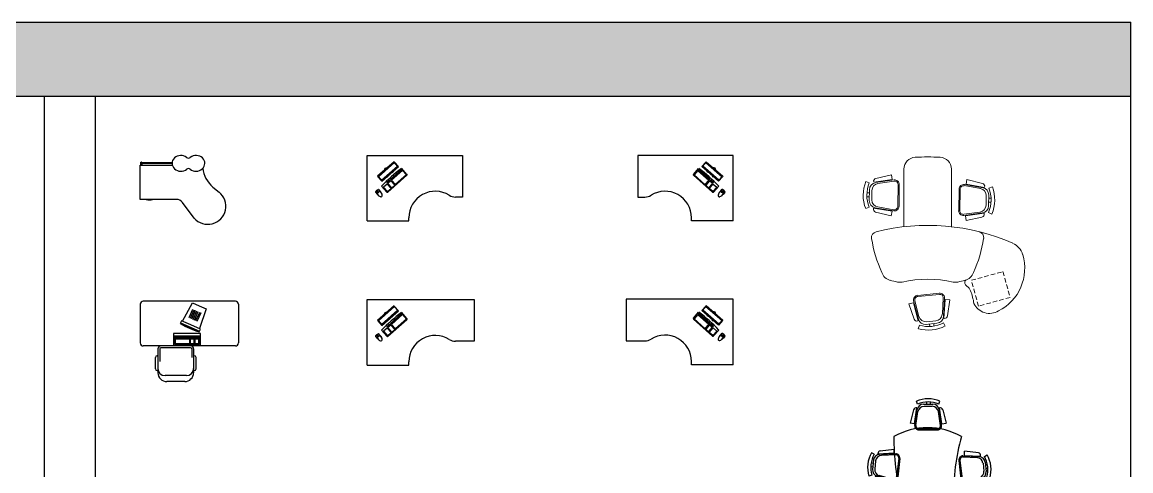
# Model space of a CAD drawing. Header units: millimetres. Extents: x 20731 to 81854, y 49951 to 93037.
# Drawn here: x 63232 to 81854, y 85496 to 93037 of the extents above; entities that cross this region are included whole.
import ezdxf

# ---------------------------------------------------------------- set-up
doc = ezdxf.new("R2010")
doc.units = ezdxf.units.MM
doc.linetypes.add('DASHED2', pattern=[0.375, 0.25, -0.125])
doc.layers.add('www.cad-blocks.net', color=7, linetype='Continuous')

# ---------------------------------------------------------------- blocks, each defined once
blk = doc.blocks.new('A$C7D9623B0')
for p, q in [((0, 418), (0, 995)), ((0, 995), (538, 995)), ((11, 995), (11, 1044)), ((11, 1044), (18, 1044)), ((27, 1035), (27, 995)), ((535, 1035), (27, 1035)), ((27, 1027), (535, 1027)), ((1222, 626), (1326, 541)), ((604, 418), (0, 418)), ((906, 102), (711, 365))]:
    blk.add_line(p, q)
for centre, radius, start, end in [((810, 1161), 49.2, 231.2884, 308.7116), ((18, 1035), 9.12, 0, 90), ((810, 888), 49.2, 51.2884, 128.7116), ((1512, 983), 461, 185.0482, 230.8993), ((613, 302), 116, 32.7048, 94.5142), ((1134, 304), 304, 221.5413, 50.8993)]:
    blk.add_arc(centre, radius, start, end)
for centre, major_axis, ratio, start_param, end_param in [((681, 1024), (-146, 1), 0.901701, 3.990804, 8.614791), ((939, 1024), (146, 1), 0.901701, 3.95158, 8.575566), ((154, 445), (-80, 0.9), 0.458662, 0.857466, 2.332567)]:
    blk.add_ellipse(centre, major_axis=major_axis, ratio=ratio, start_param=start_param, end_param=end_param)
blk = doc.blocks.new('A$C549B40B0')
for p, q in [((1600, 1350), (50, 1350)), ((709, 1016), (878, 1324)), ((878, 1324), (992, 1274)), ((0, 1300), (0, 650)), ((822, 1075), (885, 1219)), ((845, 1065), (907, 1209)), ((868, 1055), (930, 1199)), ((890, 1045), (953, 1189)), ((913, 1035), (976, 1179)), ((936, 1025), (999, 1169)), ((959, 1015), (1022, 1159)), ((992, 1274), (1107, 1224)), ((1107, 1224), (994, 892)), ((1650, 1300), (1650, 650)), ((692, 1024), (672, 978)), ((672, 978), (832, 908)), ((676, 987), (996, 847)), ((852, 954), (692, 1024)), ((1012, 883), (852, 954)), ((560, 806), (560, 606)), ((1010, 806), (560, 806)), ((1010, 762), (560, 762)), ((580, 762), (580, 626)), ((590, 752), (590, 738)), ((979, 752), (590, 752)), ((832, 908), (992, 838)), ((979, 738), (979, 752)), ((989, 626), (989, 762)), ((992, 838), (1012, 883)), ((1010, 606), (1010, 806)), ((1600, 600), (50, 600)), ((847, 600), (347, 600)), ((847, 570), (347, 570)), ((560, 606), (1010, 606)), ((580, 626), (989, 626)), ((590, 738), (979, 738)), ((590, 636), (590, 718)), ((590, 718), (827, 718)), ((827, 636), (590, 636)), ((1230, 600), (730, 600)), ((827, 718), (827, 636)), ((847, 636), (847, 718)), ((847, 718), (901, 718)), ((901, 636), (847, 636)), ((901, 718), (901, 636)), ((921, 636), (921, 718)), ((921, 718), (979, 718)), ((979, 636), (921, 636)), ((979, 718), (979, 636)), ((256, 214), (256, 404)), ((286, 434), (297, 434)), ((286, 434), (297, 434)), ((297, 550), (297, 150)), ((327, 550), (327, 337)), ((867, 550), (867, 407)), ((897, 550), (897, 150)), ((908, 434), (897, 434)), ((908, 434), (897, 434)), ((938, 214), (938, 404)), ((286, 184), (297, 184)), ((777, 100), (417, 100)), ((747, 0), (447, 0)), ((908, 184), (897, 184))]:
    blk.add_line(p, q)
for centre, radius, start, end in [((50, 1300), 50, 90, 180), ((1600, 1300), 50, 0, 90), ((1294, 1966), 1168, 237.771, 255.0101), ((50, 650), 50, 180, 270), ((347, 550), 50, 90, 180), ((347, 550), 20, 90, 180), ((847, 550), 50, 0, 90), ((847, 550), 20, 0, 90), ((1600, 650), 50, 270, 0), ((1600, 650), 50, 270, 0), ((286, 404), 30, 90, 180), ((908, 404), 30, 0, 90), ((286, 214), 30, 180, 270), ((417, 220), 120, 180, 270), ((777, 220), 120, 270, 0), ((908, 214), 30, 270, 0), ((447, 150), 150, 180, 270), ((747, 150), 150, 270, 0)]:
    blk.add_arc(centre, radius, start, end)
blk = doc.blocks.new('A$C17DC56C2')
for p, q in [((0, 0), (0, 1100)), ((0, 1100), (1600, 1100)), ((453, 995), (176, 749)), ((459, 987), (182, 742)), ((459, 982), (188, 742)), ((453, 995), (459, 987)), ((512, 920), (458, 981)), ((526, 913), (459, 987)), ((514, 920), (459, 982)), ((1600, 1100), (1600, 400)), ((176, 749), (182, 742)), ((243, 679), (514, 920)), ((243, 682), (512, 920)), ((249, 667), (526, 913)), ((353, 750), (338, 737)), ((445, 832), (431, 819)), ((182, 742), (249, 667)), ((188, 742), (243, 679)), ((189, 743), (243, 682)), ((1600, 400), (1485, 400)), ((0, 0), (700, 0)), ((700, 0), (700, 54))]:
    blk.add_line(p, q)
at = {"ltscale": 600}
for p, q in [((346, 483), (668, 768)), ((393, 701), (577, 864)), ((587, 853), (403, 690)), ((592, 847), (409, 684)), ((658, 772), (475, 610)), ((577, 864), (587, 853)), ((669, 782), (580, 882)), ((592, 847), (658, 772)), ((243, 584), (332, 484)), ((335, 619), (277, 567)), ((277, 567), (343, 493)), ((332, 647), (381, 690)), ((342, 636), (332, 647)), ((401, 545), (335, 619)), ((391, 680), (342, 636)), ((397, 673), (347, 630)), ((413, 555), (347, 630)), ((381, 690), (391, 680)), ((403, 690), (393, 701)), ((397, 673), (462, 599)), ((475, 610), (409, 684)), ((462, 599), (413, 555)), ((140, 482), (171, 444)), ((159, 510), (141, 489)), ((159, 510), (182, 526)), ((189, 526), (223, 490)), ((343, 493), (401, 545))]:
    blk.add_line(p, q, dxfattribs=at)
for centre, radius, start, end in [((1920, -969), 2286, 125.913, 137.2122), ((661, 776), 10, 311.5626, 41.5626), ((146, 485), 6.19, 138.499, 206.4176), ((-80, 226), 338, 35.5469, 49.4152), ((201, 448), 31.3, 121.8534, 171.0769), ((269, 525), 126, 219.5305, 249.1374), ((186, 521), 6.19, 56.7076, 124.6262), ((470, 713), 338, 213.7101, 227.5784), ((216, 461), 31.3, 92.0483, 141.2718), ((132, 403), 126, 13.9879, 43.5948), ((231, 427), 21.8, 251.2926, 315.4684), ((233, 429), 21.8, 307.6568, 11.8326), ((340, 490), 10, 221.5626, 311.5626)]:
    blk.add_arc(centre, radius, start, end, dxfattribs=at)
for centre, radius, start, end in [((1144, 54), 444, 58.0236, 180), ((1485, 600), 200, 238.0236, 270)]:
    blk.add_arc(centre, radius, start, end)
at = {"extrusion": (0, 0, -1)}
for start_param, end_param in [(2.738143, 3.545042), (4.343348, 4.379759), (1.903427, 1.939837)]:
    blk.add_ellipse((434, 737), major_axis=(130, -147), ratio=0.385319, start_param=start_param, end_param=end_param, dxfattribs=at)
at = {"ltscale": 600, "extrusion": (0, 0, -1)}
for centre, major_axis, ratio in [((175, 492), (15.7, -17.8), 0.333544), ((174, 494), (6.99, -7.88), 0.431937)]:
    blk.add_ellipse(centre, major_axis=major_axis, ratio=ratio, start_param=3.141593, end_param=9.424778, dxfattribs=at)
for points in [[(353, 750), (351, 752), (350, 754), (349, 756)], [(425, 824), (427, 822), (429, 821), (431, 819)]]:
    blk.add_open_spline(points, degree=3)
blk = doc.blocks.new('A$C60A61FD5')
for p, q in [((1600, 1100), (0, 1100)), ((0, 1100), (0, 400)), ((1074, 913), (1141, 987)), ((1086, 920), (1141, 982)), ((1088, 920), (1142, 981)), ((1147, 995), (1141, 987)), ((1141, 987), (1418, 742)), ((1141, 982), (1412, 742)), ((1147, 995), (1424, 749)), ((1600, 0), (1600, 1100)), ((1351, 667), (1074, 913)), ((1357, 679), (1086, 920)), ((1357, 682), (1088, 920)), ((1155, 832), (1169, 819)), ((1247, 750), (1262, 737)), ((1424, 749), (1418, 742)), ((1418, 742), (1351, 667)), ((1411, 743), (1357, 682)), ((1412, 742), (1357, 679)), ((0, 400), (115, 400)), ((900, 0), (900, 54)), ((1600, 0), (900, 0))]:
    blk.add_line(p, q)
at = {"ltscale": 600}
for p, q in [((931, 782), (1020, 882)), ((1254, 483), (932, 768)), ((1008, 847), (942, 772)), ((942, 772), (1125, 610)), ((1008, 847), (1191, 684)), ((1023, 864), (1013, 853)), ((1013, 853), (1197, 690)), ((1207, 701), (1023, 864)), ((1125, 610), (1191, 684)), ((1203, 673), (1138, 599)), ((1138, 599), (1187, 555)), ((1187, 555), (1253, 630)), ((1197, 690), (1207, 701)), ((1199, 545), (1265, 619)), ((1203, 673), (1253, 630)), ((1219, 690), (1209, 680)), ((1209, 680), (1258, 636)), ((1268, 647), (1219, 690)), ((1323, 567), (1257, 493)), ((1258, 636), (1268, 647)), ((1265, 619), (1323, 567)), ((1357, 584), (1268, 484)), ((1257, 493), (1199, 545)), ((1411, 526), (1377, 490)), ((1441, 510), (1418, 526)), ((1460, 482), (1429, 444)), ((1441, 510), (1459, 489))]:
    blk.add_line(p, q, dxfattribs=at)
for centre, radius, start, end in [((939, 776), 10, 138.4374, 228.4374), ((-320, -969), 2286, 42.7878, 54.087), ((1260, 490), 10, 228.4374, 318.4374), ((1367, 429), 21.8, 168.1674, 232.3432), ((1468, 403), 126, 136.4052, 166.0121), ((1369, 427), 21.8, 224.5316, 288.7074), ((1130, 713), 338, 312.4216, 326.2899), ((1331, 525), 126, 290.8626, 320.4695), ((1384, 461), 31.3, 38.7282, 87.9517), ((1680, 226), 338, 130.5848, 144.4531), ((1414, 521), 6.19, 55.3738, 123.2924), ((1399, 448), 31.3, 8.9231, 58.1466), ((1454, 485), 6.19, 333.5824, 41.501)]:
    blk.add_arc(centre, radius, start, end, dxfattribs=at)
for centre, radius, start, end in [((115, 600), 200, 270, 301.9764), ((456, 54), 444, 0, 121.9764)]:
    blk.add_arc(centre, radius, start, end)
for start_param, end_param in [(7.484941, 7.521351), (5.879736, 6.686635), (5.045019, 5.08143)]:
    blk.add_ellipse((1166, 737), major_axis=(130, 147), ratio=0.385319, start_param=start_param, end_param=end_param)
for centre, major_axis, ratio in [((1425, 492), (15.7, 17.8), 0.333544), ((1426, 494), (6.99, 7.88), 0.431937)]:
    blk.add_ellipse(centre, major_axis=major_axis, ratio=ratio, dxfattribs=at)
for points in [[(1175, 824), (1173, 822), (1171, 821), (1169, 819)], [(1247, 750), (1249, 752), (1250, 754), (1251, 756)]]:
    blk.add_open_spline(points, degree=3)
blk = doc.blocks.new('A$C59EF6191')
for p, q in [((0, 0), (0, 1100)), ((0, 1100), (1800, 1100)), ((453, 995), (176, 749)), ((459, 987), (182, 742)), ((459, 982), (188, 742)), ((453, 995), (459, 987)), ((512, 920), (458, 981)), ((526, 913), (459, 987)), ((514, 920), (459, 982)), ((1800, 1100), (1800, 400)), ((176, 749), (182, 742)), ((243, 679), (514, 920)), ((243, 682), (512, 920)), ((249, 667), (526, 913)), ((353, 750), (338, 737)), ((445, 832), (431, 819)), ((182, 742), (249, 667)), ((188, 742), (243, 679)), ((189, 743), (243, 682)), ((1800, 400), (1485, 400)), ((700, 0), (700, 54)), ((0, 0), (700, 0))]:
    blk.add_line(p, q)
at = {"ltscale": 600}
for p, q in [((346, 483), (668, 768)), ((393, 701), (577, 864)), ((587, 853), (403, 690)), ((592, 847), (409, 684)), ((658, 772), (475, 610)), ((577, 864), (587, 853)), ((669, 782), (580, 882)), ((592, 847), (658, 772)), ((243, 584), (332, 484)), ((335, 619), (277, 567)), ((277, 567), (343, 493)), ((332, 647), (381, 690)), ((342, 636), (332, 647)), ((401, 545), (335, 619)), ((391, 680), (342, 636)), ((397, 673), (347, 630)), ((413, 555), (347, 630)), ((381, 690), (391, 680)), ((403, 690), (393, 701)), ((397, 673), (462, 599)), ((475, 610), (409, 684)), ((462, 599), (413, 555)), ((140, 482), (171, 444)), ((159, 510), (141, 489)), ((159, 510), (182, 526)), ((189, 526), (223, 490)), ((343, 493), (401, 545))]:
    blk.add_line(p, q, dxfattribs=at)
for centre, radius, start, end in [((1920, -969), 2286, 125.913, 137.2122), ((661, 776), 10, 311.5626, 41.5626), ((146, 485), 6.19, 138.499, 206.4176), ((-80, 226), 338, 35.5469, 49.4152), ((201, 448), 31.3, 121.8534, 171.0769), ((269, 525), 126, 219.5305, 249.1374), ((186, 521), 6.19, 56.7076, 124.6262), ((470, 713), 338, 213.7101, 227.5784), ((216, 461), 31.3, 92.0483, 141.2718), ((132, 403), 126, 13.9879, 43.5948), ((231, 427), 21.8, 251.2926, 315.4684), ((233, 429), 21.8, 307.6568, 11.8326), ((340, 490), 10, 221.5626, 311.5626)]:
    blk.add_arc(centre, radius, start, end, dxfattribs=at)
for centre, radius, start, end in [((1144, 54), 444, 58.0236, 180), ((1485, 600), 200, 238.0236, 270)]:
    blk.add_arc(centre, radius, start, end)
at = {"extrusion": (0, 0, -1)}
for start_param, end_param in [(2.738143, 3.545042), (4.343348, 4.379759), (1.903427, 1.939837)]:
    blk.add_ellipse((434, 737), major_axis=(130, -147), ratio=0.385319, start_param=start_param, end_param=end_param, dxfattribs=at)
at = {"ltscale": 600, "extrusion": (0, 0, -1)}
for centre, major_axis, ratio in [((175, 492), (15.7, -17.8), 0.333544), ((174, 494), (6.99, -7.88), 0.431937)]:
    blk.add_ellipse(centre, major_axis=major_axis, ratio=ratio, start_param=3.141593, end_param=9.424778, dxfattribs=at)
for points in [[(353, 750), (351, 752), (350, 754), (349, 756)], [(425, 824), (427, 822), (429, 821), (431, 819)]]:
    blk.add_open_spline(points, degree=3)
blk = doc.blocks.new('A$C706702C5')
for p, q in [((1800, 1100), (0, 1100)), ((0, 1100), (0, 400)), ((1274, 913), (1341, 987)), ((1286, 920), (1341, 982)), ((1288, 920), (1342, 981)), ((1347, 995), (1341, 987)), ((1341, 987), (1618, 742)), ((1341, 982), (1612, 742)), ((1347, 995), (1624, 749)), ((1800, 0), (1800, 1100)), ((1551, 667), (1274, 913)), ((1557, 679), (1286, 920)), ((1557, 682), (1288, 920)), ((1355, 832), (1369, 819)), ((1447, 750), (1462, 737)), ((1624, 749), (1618, 742)), ((1618, 742), (1551, 667)), ((1611, 743), (1557, 682)), ((1612, 742), (1557, 679)), ((0, 400), (315, 400)), ((1100, 0), (1100, 54)), ((1800, 0), (1100, 0))]:
    blk.add_line(p, q)
at = {"ltscale": 600}
for p, q in [((1131, 782), (1220, 882)), ((1454, 483), (1132, 768)), ((1208, 847), (1142, 772)), ((1142, 772), (1325, 610)), ((1208, 847), (1391, 684)), ((1223, 864), (1213, 853)), ((1213, 853), (1397, 690)), ((1407, 701), (1223, 864)), ((1325, 610), (1391, 684)), ((1403, 673), (1338, 599)), ((1338, 599), (1387, 555)), ((1387, 555), (1453, 630)), ((1397, 690), (1407, 701)), ((1399, 545), (1465, 619)), ((1403, 673), (1453, 630)), ((1419, 690), (1409, 680)), ((1409, 680), (1458, 636)), ((1468, 647), (1419, 690)), ((1523, 567), (1457, 493)), ((1458, 636), (1468, 647)), ((1465, 619), (1523, 567)), ((1557, 584), (1468, 484)), ((1457, 493), (1399, 545)), ((1611, 526), (1577, 490)), ((1641, 510), (1618, 526)), ((1660, 482), (1629, 444)), ((1641, 510), (1659, 489))]:
    blk.add_line(p, q, dxfattribs=at)
for centre, radius, start, end in [((1139, 776), 10, 138.4374, 228.4374), ((-120, -969), 2286, 42.7878, 54.087), ((1460, 490), 10, 228.4374, 318.4374), ((1567, 429), 21.8, 168.1674, 232.3432), ((1668, 403), 126, 136.4052, 166.0121), ((1569, 427), 21.8, 224.5316, 288.7074), ((1330, 713), 338, 312.4216, 326.2899), ((1531, 525), 126, 290.8626, 320.4695), ((1584, 461), 31.3, 38.7282, 87.9517), ((1880, 226), 338, 130.5848, 144.4531), ((1614, 521), 6.19, 55.3738, 123.2924), ((1599, 448), 31.3, 8.9231, 58.1466), ((1654, 485), 6.19, 333.5824, 41.501)]:
    blk.add_arc(centre, radius, start, end, dxfattribs=at)
for centre, radius, start, end in [((315, 600), 200, 270, 301.9764), ((656, 54), 444, 0, 121.9764)]:
    blk.add_arc(centre, radius, start, end)
for start_param, end_param in [(7.484941, 7.521351), (5.879736, 6.686635), (5.045019, 5.08143)]:
    blk.add_ellipse((1366, 737), major_axis=(130, 147), ratio=0.385319, start_param=start_param, end_param=end_param)
for centre, major_axis, ratio in [((1625, 492), (15.7, 17.8), 0.333544), ((1626, 494), (6.99, 7.88), 0.431937)]:
    blk.add_ellipse(centre, major_axis=major_axis, ratio=ratio, dxfattribs=at)
for points in [[(1375, 824), (1373, 822), (1371, 821), (1369, 819)], [(1447, 750), (1449, 752), (1450, 754), (1451, 756)]]:
    blk.add_open_spline(points, degree=3)
blk = doc.blocks.new('A$C6B7D49F1')
at = {"lineweight": 9}
for p, q in [((1443, 2933), (1603, 3024)), ((1443, 2933), (1603, 3024)), ((1475, 2903), (1612, 2982)), ((1475, 2903), (1612, 2982)), ((1476, 2999), (1496, 2963)), ((1476, 2999), (1496, 2963)), ((1536, 3033), (1557, 2998)), ((1536, 3033), (1557, 2998)), ((1699, 3082), (1691, 3143)), ((1699, 3082), (1691, 3143)), ((1747, 3024), (1750, 3027)), ((1747, 3024), (1750, 3027)), ((1945, 2779), (1747, 3024)), ((1945, 2779), (1747, 3024)), ((1954, 2751), (1756, 2996)), ((1954, 2751), (1756, 2996)), ((1821, 3025), (2007, 2829)), ((1821, 3025), (2007, 2829)), ((1344, 2879), (1296, 2917)), ((1344, 2879), (1296, 2917)), ((1370, 2808), (1365, 2807)), ((1370, 2808), (1365, 2807)), ((1481, 2513), (1370, 2808)), ((1481, 2513), (1370, 2808)), ((1938, 2738), (1765, 2953)), ((1938, 2738), (1765, 2953)), ((1945, 2779), (2007, 2829)), ((1945, 2779), (2007, 2829)), ((1331, 2745), (1406, 2485)), ((1331, 2745), (1406, 2485)), ((1356, 2211), (2192, 2699)), ((1501, 2491), (1390, 2786)), ((1501, 2491), (1390, 2786)), ((1520, 2498), (1422, 2757)), ((1520, 2498), (1422, 2757)), ((1604, 2472), (1918, 2652)), ((1604, 2472), (1918, 2652)), ((1614, 2455), (1928, 2635)), ((1614, 2455), (1928, 2635)), ((1481, 2513), (1406, 2485)), ((1481, 2513), (1406, 2485)), ((1760, 1520), (2596, 2008)), ((2054, 1551), (2370, 1729)), ((2054, 1551), (2370, 1729)), ((2064, 1534), (2380, 1711)), ((2064, 1534), (2380, 1711)), ((2464, 1684), (2559, 1425)), ((2464, 1684), (2559, 1425)), ((2483, 1691), (2591, 1395)), ((2483, 1691), (2591, 1395)), ((2502, 1669), (2577, 1697)), ((2502, 1669), (2577, 1697)), ((2651, 1436), (2577, 1697)), ((2651, 1436), (2577, 1697)), ((2502, 1669), (2611, 1373)), ((2502, 1669), (2611, 1373)), ((102, 1278), (278, 1484)), ((102, 1278), (278, 1484)), ((334, 1428), (112, 1204)), ((334, 1428), (112, 1204)), ((362, 1439), (139, 1216)), ((362, 1439), (139, 1216)), ((376, 1425), (181, 1230)), ((376, 1425), (181, 1230)), ((334, 1428), (278, 1484)), ((334, 1428), (278, 1484)), ((463, 1415), (676, 1122)), ((463, 1415), (676, 1122)), ((479, 1427), (692, 1134)), ((479, 1427), (692, 1134)), ((2037, 1407), (1974, 1357)), ((2037, 1407), (1974, 1357)), ((2158, 1160), (1974, 1357)), ((2158, 1160), (1974, 1357)), ((2028, 1436), (2224, 1189)), ((2028, 1436), (2224, 1189)), ((2037, 1407), (2232, 1160)), ((2037, 1407), (2232, 1160)), ((2044, 1448), (2215, 1232)), ((2044, 1448), (2215, 1232)), ((2611, 1373), (2616, 1375)), ((2611, 1373), (2616, 1375)), ((59, 1150), (0, 1136)), ((59, 1150), (0, 1136)), ((112, 1204), (108, 1208)), ((112, 1204), (108, 1208)), ((2232, 1160), (2229, 1157)), ((2232, 1160), (2229, 1157)), ((2368, 1202), (2505, 1279)), ((2368, 1202), (2505, 1279)), ((2377, 1159), (2538, 1249)), ((2377, 1159), (2538, 1249)), ((2451, 1153), (2431, 1189)), ((2451, 1153), (2431, 1189)), ((2511, 1188), (2491, 1223)), ((2511, 1188), (2491, 1223)), ((2636, 1302), (2684, 1264)), ((2636, 1302), (2684, 1264)), ((127, 1061), (236, 912)), ((127, 1061), (236, 912)), ((130, 987), (163, 1011)), ((130, 987), (163, 1011)), ((169, 1074), (261, 947)), ((169, 1074), (261, 947)), ((171, 931), (204, 955)), ((171, 931), (204, 955)), ((648, 995), (367, 853)), ((648, 995), (367, 853)), ((668, 1017), (387, 875)), ((668, 1017), (387, 875)), ((659, 1035), (413, 910)), ((659, 1035), (413, 910)), ((648, 995), (685, 924)), ((648, 995), (685, 924)), ((2280, 1102), (2288, 1041)), ((2280, 1102), (2288, 1041)), ((300, 820), (267, 768)), ((300, 820), (267, 768)), ((367, 853), (369, 848)), ((367, 853), (369, 848)), ((435, 821), (685, 924)), ((435, 821), (685, 924))]:
    blk.add_line(p, q, dxfattribs=at)
at = {"linetype": 'DASHED2', "lineweight": 9, "ltscale": 300}
for p, q in [((837, 455), (1152, 777)), ((1152, 777), (1545, 393)), ((1231, 71), (837, 455)), ((1545, 393), (1231, 71))]:
    blk.add_line(p, q, dxfattribs=at)
at = {"lineweight": 9}
for centre, radius, start, end in [((1771, 2545), 603, 97.667, 141.9487), ((1771, 2545), 603, 97.667, 141.9487), ((1771, 2545), 542, 97.667, 141.9487), ((1771, 2545), 542, 97.667, 141.9487), ((1662, 2920), 120, 38.9315, 119.8078), ((1662, 2920), 120, 38.9315, 119.8078), ((1671, 2877), 120, 38.9315, 119.8078), ((1671, 2877), 120, 38.9315, 119.8078), ((1785, 2991), 50, 43.4445, 133.4445), ((1785, 2991), 50, 43.4445, 133.4445), ((1379, 2759), 50, 106.1712, 196.1712), ((1379, 2759), 50, 106.1712, 196.1712), ((1502, 2828), 120, 119.8078, 200.6842), ((1502, 2828), 120, 119.8078, 200.6842), ((1535, 2799), 120, 119.8078, 200.6842), ((1535, 2799), 120, 119.8078, 200.6842), ((1889, 2704), 60, 299.8078, 35.5184), ((1889, 2704), 60, 299.8078, 35.5184), ((1889, 2704), 80, 299.8078, 35.5184), ((1889, 2704), 80, 299.8078, 35.5184), ((2293, 2526), 200, 32.8536, 120.3049), ((-1485, 86), 4698, 27.7562, 32.8536), ((2241, 933), 2114, 128.9167, 145.1496), ((976, 2501), 100, 44.4442, 128.9167), ((-1485, 86), 3548, 6.5285, 44.4442), ((1574, 2524), 80, 204.0973, 299.8078), ((1574, 2524), 80, 204.0973, 299.8078), ((1574, 2524), 60, 204.0973, 299.8078), ((1574, 2524), 60, 204.0973, 299.8078), ((2495, 2181), 200, 300.3049, 27.7562), ((655, 2008), 200, 138.1834, 195.6342), ((3111, 2695), 2749, 195.6342, 198.2255), ((689, 1898), 200, 198.2255, 221.1265), ((-907, 425), 1972, 17.7359, 42.874), ((2409, 1659), 80, 23.6222, 119.3328), ((2409, 1659), 80, 23.6222, 119.3328), ((2409, 1659), 60, 23.6222, 119.3328), ((2409, 1659), 60, 23.6222, 119.3328), ((2093, 1482), 80, 119.3328, 215.0434), ((2093, 1482), 80, 119.3328, 215.0434), ((2093, 1482), 60, 119.3328, 215.0434), ((2093, 1482), 60, 119.3328, 215.0434), ((415, 1380), 80, 36, 131.7106), ((415, 1380), 80, 36, 131.7106), ((415, 1380), 60, 36, 131.7106), ((415, 1380), 60, 36, 131.7106), ((2447, 1384), 120, 299.3328, 20.2091), ((2447, 1384), 120, 299.3328, 20.2091), ((2479, 1354), 120, 299.3328, 20.2091), ((2479, 1354), 120, 299.3328, 20.2091), ((2603, 1423), 50, 285.6961, 15.6961), ((2603, 1423), 50, 285.6961, 15.6961), ((586, 1280), 603, 193.8591, 238.1409), ((586, 1280), 603, 193.8591, 238.1409), ((586, 1280), 542, 193.8591, 238.1409), ((586, 1280), 542, 193.8591, 238.1409), ((141, 1246), 50, 139.6367, 229.6367), ((141, 1246), 50, 139.6367, 229.6367), ((224, 1131), 120, 135.1237, 216), ((224, 1131), 120, 135.1237, 216), ((266, 1145), 120, 135.1237, 216), ((266, 1145), 120, 135.1237, 216), ((628, 1087), 60, 300.2894, 36), ((628, 1087), 60, 300.2894, 36), ((628, 1087), 80, 300.2894, 36), ((628, 1087), 80, 300.2894, 36), ((2195, 1194), 50, 222.9695, 312.9695), ((2195, 1194), 50, 222.9695, 312.9695), ((2309, 1306), 120, 218.4565, 299.3328), ((2309, 1306), 120, 218.4565, 299.3328), ((2318, 1263), 120, 218.4565, 299.3328), ((2318, 1263), 120, 218.4565, 299.3328), ((2212, 1640), 542, 277.1919, 321.4737), ((2212, 1640), 542, 277.1919, 321.4737), ((2212, 1640), 603, 277.1919, 321.4737), ((2212, 1640), 603, 277.1919, 321.4737), ((358, 1018), 120, 216, 296.8763), ((358, 1018), 120, 216, 296.8763), ((1160, 1092), 200, 199.4834, 222.3844), ((3043, 2811), 2749, 222.3844, 224.9757), ((1081, 2918), 2114, 275.4603, 291.6931), ((1826, 1046), 100, 291.6931, 16.1656), ((333, 982), 120, 216, 296.8763), ((333, 982), 120, 216, 296.8763), ((415, 867), 50, 202.3633, 292.3633), ((415, 867), 50, 202.3633, 292.3633), ((874, 802), 156, 318.5866, 357.169), ((1095, 796), 64.9, 80.6991, 181.7565), ((1240, 1009), 200, 224.9757, 282.4265), ((256, 1275), 934, 308.4443, 321.9123), ((1077, 379), 291, 145.7325, 241.0753), ((1741, 456), 300, 317.1488, 6.5285), ((1373, 797), 802, 237.0015, 317.1488)]:
    blk.add_arc(centre, radius, start, end, dxfattribs=at)
blk = doc.blocks.new('A$C2C973FA6')
for p, q in [((2372, 2483), (2351, 2531)), ((2630, 2491), (2470, 2485)), ((2619, 2455), (2483, 2449)), ((2514, 2522), (2516, 2487)), ((2575, 2525), (2576, 2489)), ((2727, 2497), (2745, 2547)), ((2740, 2433), (2744, 2434)), ((2794, 2165), (2740, 2433)), ((2000, 2387), (1111, 2249)), ((1111, 2249), (1386, 470)), ((2276, 608), (2000, 2387)), ((2309, 2385), (2263, 2155)), ((2331, 2147), (2364, 2418)), ((2338, 2122), (2370, 2393)), ((2355, 2120), (2384, 2358)), ((2364, 2418), (2360, 2419)), ((2773, 2137), (2725, 2371)), ((2790, 2140), (2736, 2408)), ((2798, 2404), (2862, 2179)), ((2331, 2147), (2263, 2155)), ((2723, 2078), (2409, 2066)), ((2724, 2061), (2410, 2048)), ((2794, 2165), (2862, 2179)), ((1172, 1853), (1617, 1922)), ((1617, 1922), (1754, 1033)), ((3309, 1881), (3549, 1880)), ((3310, 1898), (3583, 1897)), ((3333, 1908), (3334, 1977)), ((3333, 1908), (3607, 1906)), ((3567, 1957), (3334, 1977)), ((3607, 1906), (3607, 1911)), ((3672, 1905), (3718, 1932)), ((1310, 964), (1172, 1853)), ((3245, 1819), (3293, 1508)), ((3262, 1821), (3310, 1511)), ((3651, 1792), (3672, 1657)), ((3685, 1809), (3709, 1651)), ((3729, 1761), (3693, 1756)), ((3737, 1702), (3702, 1696)), ((575, 1354), (705, 1496)), ((782, 1584), (754, 1642)), ((848, 1542), (850, 1546)), ((1122, 1362), (848, 1542)), ((1140, 1337), (866, 1517)), ((921, 1567), (1167, 1432)), ((3373, 1468), (3601, 1542)), ((3379, 1452), (3639, 1536)), ((3404, 1450), (3664, 1534)), ((3664, 1534), (3666, 1530)), ((3726, 1555), (3778, 1543)), ((587, 1431), (619, 1402)), ((617, 1336), (727, 1457)), ((636, 1484), (667, 1455)), ((1128, 1319), (888, 1477)), ((1122, 1362), (1167, 1432)), ((3404, 1450), (3426, 1384)), ((3642, 1473), (3426, 1384)), ((495, 1270), (435, 1292)), ((525, 1133), (682, 900)), ((543, 1208), (539, 1205)), ((747, 951), (543, 1208)), ((774, 936), (570, 1193)), ((790, 949), (611, 1174)), ((882, 949), (1136, 1228)), ((897, 935), (1151, 1214)), ((747, 951), (682, 900)), ((1754, 1033), (1310, 964)), ((2841, 1075), (2538, 992)), ((2846, 1058), (2543, 975)), ((2911, 1018), (2937, 780)), ((2928, 1020), (2958, 748)), ((2940, 997), (3009, 1005)), ((2940, 997), (2970, 726)), ((3016, 770), (3009, 1005)), ((2493, 875), (2430, 846)), ((2544, 641), (2430, 846)), ((2492, 900), (2605, 652)), ((2493, 875), (2606, 626)), ((2508, 908), (2607, 690)), ((1, 601), (0, 1)), ((931, 600), (1, 601)), ((930, 0), (931, 600)), ((1386, 470), (2276, 608)), ((1563, 375), (1810, 651)), ((1576, 369), (1817, 640)), ((1578, 369), (1817, 637)), ((1879, 584), (1637, 314)), ((1884, 585), (1638, 309)), ((1891, 578), (1645, 302)), ((1729, 571), (1716, 557)), ((1810, 651), (1884, 585)), ((1817, 640), (1879, 584)), ((1817, 637), (1878, 583)), ((1891, 578), (1884, 585)), ((2078, 577), (2083, 545)), ((2606, 626), (2602, 624)), ((2634, 567), (2628, 514)), ((2882, 637), (2727, 594)), ((2861, 668), (2729, 632)), ((2781, 572), (2772, 607)), ((2839, 588), (2830, 623)), ((2970, 726), (2974, 726)), ((2976, 660), (3008, 618)), ((1638, 309), (1563, 375)), ((1647, 479), (1634, 464)), ((395, 337), (444, 20)), ((1637, 314), (1576, 369)), ((1639, 315), (1578, 369)), ((0, 1), (930, 0)), ((1432, 174), (444, 20))]:
    blk.add_line(p, q)
at = {"ltscale": 600}
for p, q in [((1379, 473), (1666, 794)), ((1670, 784), (1506, 601)), ((1744, 718), (1670, 784)), ((1680, 795), (1780, 706)), ((1496, 589), (1452, 540)), ((1570, 523), (1496, 589)), ((1506, 601), (1581, 535)), ((1744, 718), (1581, 535)), ((1750, 712), (1587, 529)), ((1598, 520), (1761, 703)), ((1761, 703), (1750, 712)), ((1480, 370), (1380, 459)), ((1389, 470), (1441, 528)), ((1463, 404), (1389, 470)), ((1441, 528), (1515, 462)), ((1452, 540), (1526, 474)), ((1515, 462), (1463, 404)), ((1570, 523), (1526, 474)), ((1576, 517), (1532, 468)), ((1532, 468), (1543, 459)), ((1543, 459), (1587, 508)), ((1587, 508), (1576, 517)), ((1587, 529), (1598, 520)), ((1378, 267), (1340, 299)), ((1406, 286), (1385, 268)), ((1422, 316), (1386, 350)), ((1406, 286), (1422, 309))]:
    blk.add_line(p, q, dxfattribs=at)
for centre, radius, start, end in [((2567, 2055), 523, 70.1557, 114.4375), ((2474, 2381), 104, 92.2966, 173.1729), ((2567, 2055), 470, 70.1557, 114.4375), ((2487, 2345), 104, 92.2966, 173.1729), ((2623, 2351), 104, 11.4203, 92.2966), ((2634, 2387), 104, 11.4203, 92.2966), ((2756, 2393), 43.4, 15.9333, 105.9333), ((2351, 2376), 43.4, 78.6599, 168.6599), ((3911, -2775), 5064, 99.5413, 111.3302), ((2407, 2118), 69.4, 176.586, 272.2966), ((2407, 2118), 52, 176.586, 272.2966), ((2721, 2130), 52, 272.2966, 8.0072), ((2721, 2130), 69.4, 272.2966, 8.0072), ((2138, 1497), 1180, 339.926, 37.6957), ((3313, 1829), 69.4, 93.1003, 188.8109), ((3313, 1829), 52, 93.1003, 188.8109), ((3548, 1776), 104, 8.8109, 89.6872), ((3564, 1914), 43.4, 355.1742, 85.1742), ((3582, 1793), 104, 8.8109, 89.6872), ((3269, 1663), 470, 346.67, 30.9517), ((3269, 1663), 523, 346.67, 30.9517), ((1024, 1075), 628, 115.4604, 159.7421), ((1024, 1075), 564, 115.4604, 159.7421), ((797, 1412), 125, 56.7249, 137.6012), ((819, 1373), 125, 56.7249, 137.6012), ((896, 1521), 52, 61.2379, 151.2379), ((3361, 1519), 69.4, 188.8109, 284.5214), ((3361, 1519), 52, 188.8109, 284.5214), ((3569, 1641), 104, 287.9345, 8.8109), ((3607, 1635), 104, 287.9345, 8.8109), ((3626, 1514), 43.4, 292.4475, 22.4475), ((667, 1270), 125, 137.6012, 218.4776), ((709, 1252), 125, 137.6012, 218.4776), ((1090, 1270), 62.4, 317.6012, 53.3118), ((1090, 1270), 83.2, 317.6012, 53.3118), ((568, 1162), 52, 123.9646, 213.9646), ((2838, -1859), 2979, 82.133, 102.2389), ((1506, -303), 1282, 98.8109, 150.052), ((836, 992), 83.2, 221.8906, 317.6012), ((836, 992), 62.4, 221.8906, 317.6012), ((2557, 925), 69.4, 105.3251, 201.0357), ((2557, 925), 52, 105.3251, 201.0357), ((2860, 1008), 69.4, 9.6145, 105.3251), ((2860, 1008), 52, 9.6145, 105.3251), ((2833, 769), 104, 285.3251, 6.2014), ((2854, 737), 104, 285.3251, 6.2014), ((2973, 769), 43.4, 271.6884, 1.6884), ((2582, 662), 43.4, 208.9618, 298.9618), ((2700, 695), 104, 204.4488, 285.3251), ((2702, 733), 104, 204.4488, 285.3251), ((2690, 1034), 523, 263.1842, 307.466), ((2690, 1034), 470, 263.1842, 307.466), ((1203, 1654), 1498, 278.8109, 302.8966), ((1935, 522), 150, 302.8966, 8.8109)]:
    blk.add_arc(centre, radius, start, end)
for centre, radius, start, end in [((1673, 787), 10, 48.2544, 138.2544), ((-67, 2052), 2286, 312.6048, 323.904), ((1323, 358), 21.8, 134.3486, 198.5244), ((1325, 360), 21.8, 77.9844, 142.1602), ((1299, 259), 126, 46.2223, 75.8291), ((1387, 467), 10, 138.2544, 228.2544), ((1421, 396), 126, 200.6797, 230.2865), ((1121, 48), 338, 40.4018, 54.2701), ((1344, 328), 31.3, 278.7401, 327.9636), ((1610, 596), 338, 222.2386, 236.1069), ((1357, 343), 31.3, 308.5452, 357.7687), ((1381, 273), 6.19, 243.3994, 311.318), ((1417, 313), 6.19, 325.1908, 33.1094)]:
    blk.add_arc(centre, radius, start, end, dxfattribs=at)
for start_param, end_param in [(7.484941, 7.521351), (5.045019, 5.08143), (5.879736, 6.686635)]:
    blk.add_ellipse((1633, 560), major_axis=(146, -131), ratio=0.385319, start_param=start_param, end_param=end_param)
for centre, major_axis, ratio in [((1388, 302), (17.7, -15.8), 0.333544), ((1390, 301), (7.86, -7.02), 0.431937)]:
    blk.add_ellipse(centre, major_axis=major_axis, ratio=ratio, dxfattribs=at)
for points in [[(1647, 479), (1648, 477), (1650, 476), (1652, 475)], [(1720, 551), (1719, 553), (1718, 555), (1716, 557)]]:
    blk.add_open_spline(points, degree=3)
blk = doc.blocks.new('FORMAT')
at = {"layer": 'www.cad-blocks.net', "true_color": 0x546d8e}
h = blk.add_hatch(color=155, dxfattribs=at)
h.set_gradient(color1=(68, 68, 68), color2=(84, 109, 142), tint=1)
h.paths.add_polyline_path([(26339, 93037), (26339, 91795), (81854, 91795), (81854, 93037)])
at = {"layer": 'www.cad-blocks.net', "color": 155, "true_color": 0x546d8e}
for p, q in [((26339, 93037), (81854, 93037)), ((81854, 49951), (81854, 93037)), ((81854, 51244), (81854, 92709)), ((26339, 91795), (81854, 91795)), ((26339, 91795), (81854, 91795)), ((63604, 91795), (63604, 70707)), ((64457, 91795), (64457, 70707))]:
    blk.add_line(p, q, dxfattribs=at)

msp = doc.modelspace()

# ---------------------------------------------------------------- block references
for name, p in [('FORMAT', (0, 0)), ('A$C7D9623B0', (65215, 89640)), ('A$C17DC56C2', (69027, 89697)), ('A$C60A61FD5', (73575, 89697)), ('A$C549B40B0', (65215, 86996)), ('A$C59EF6191', (69027, 87274)), ('A$C706702C5', (73375, 87279))]:
    msp.add_blockref(name, p)
for name, p, rotation in [('A$C6B7D49F1', (79265, 87312), 59.695069), ('A$C2C973FA6', (79592, 82698), 81.17553356955808)]:
    msp.add_blockref(name, p, dxfattribs=dict(rotation=rotation))

doc.saveas('drawing.dxf')
